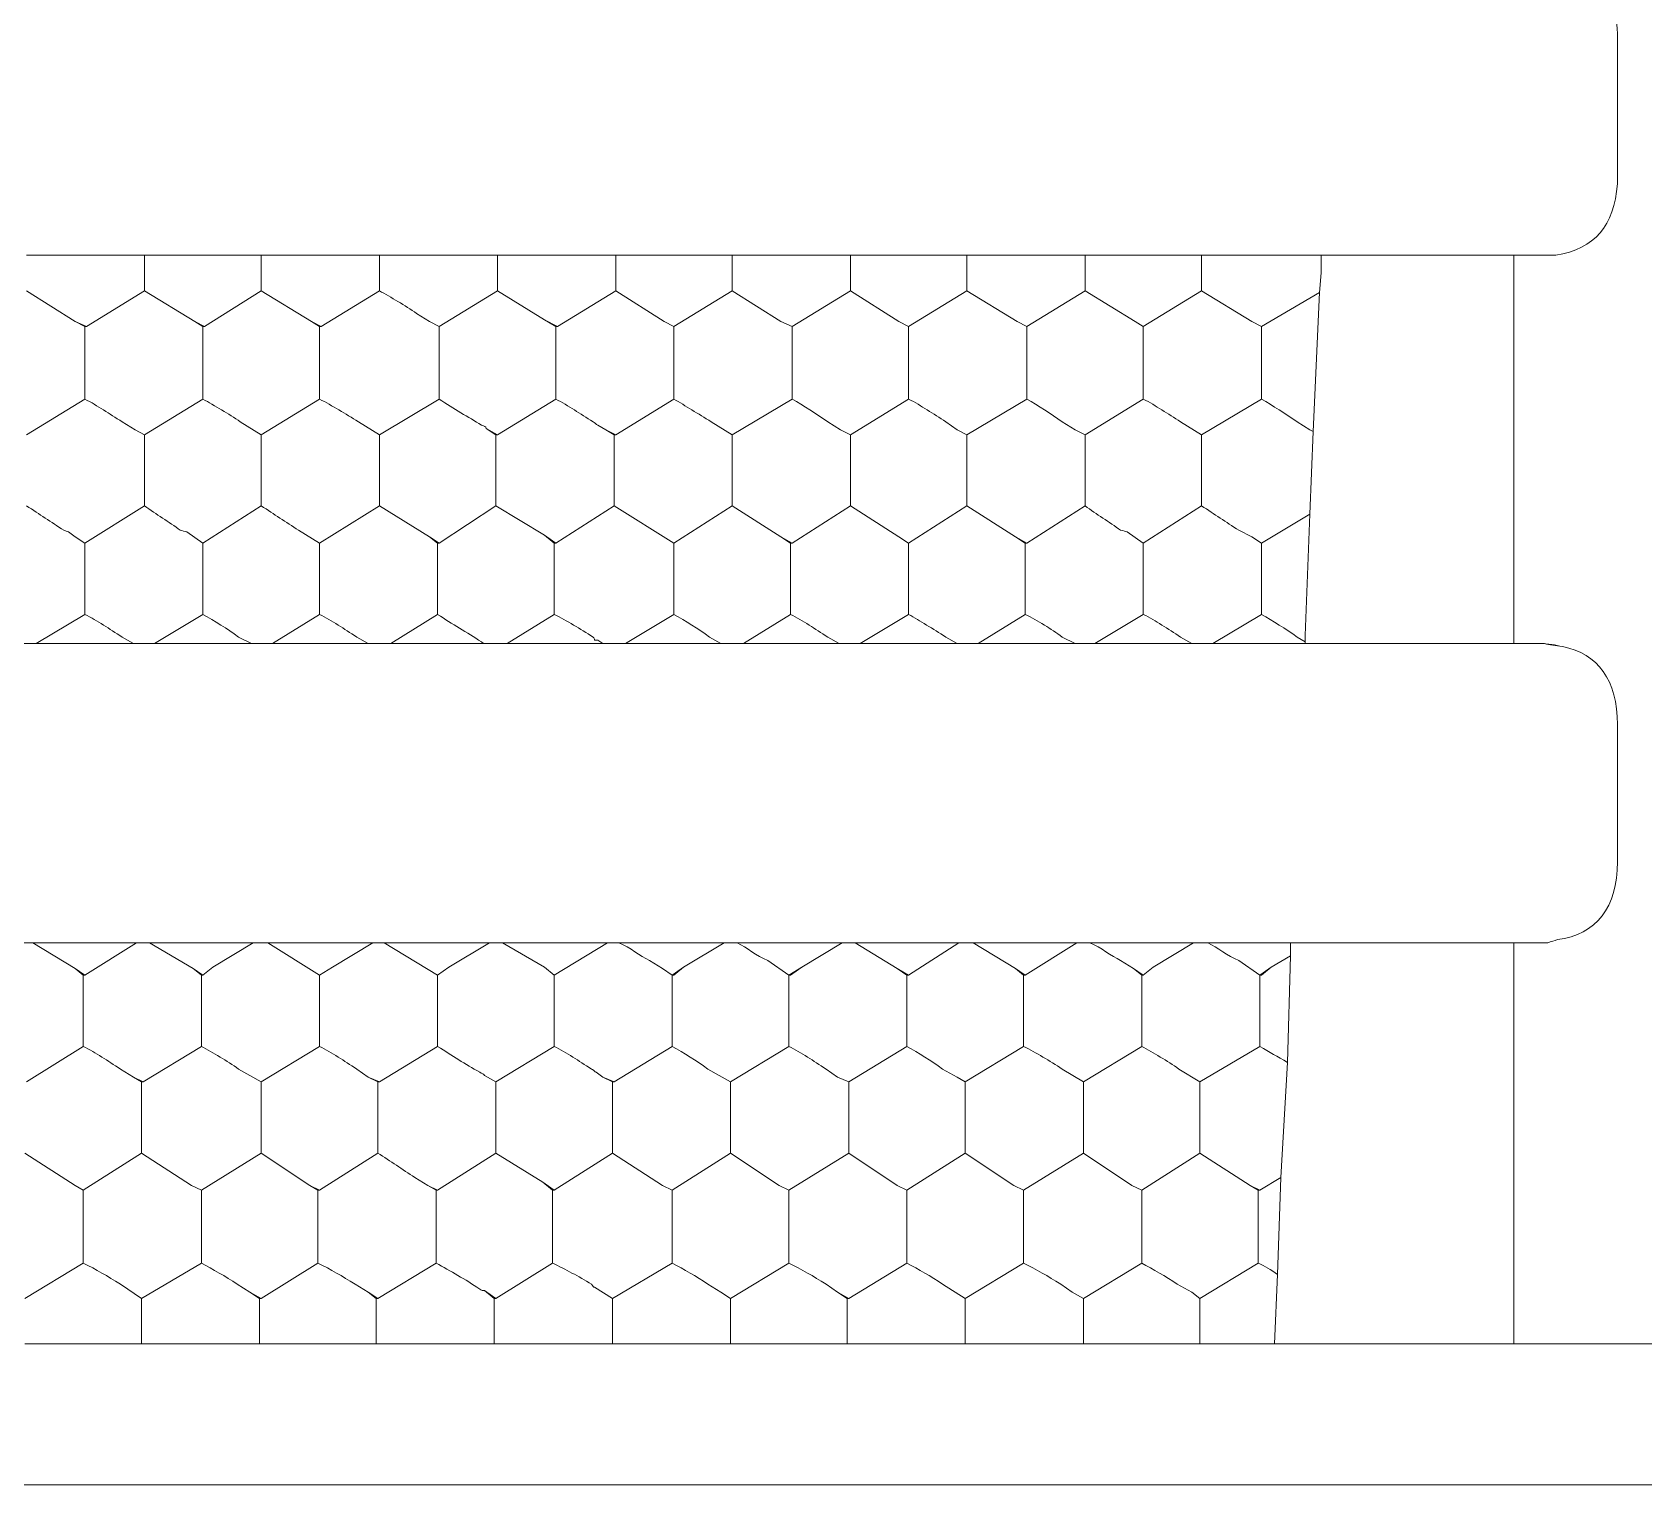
# Model space of a CAD drawing. Header units: metres. Extents: x -47.8 to 47.8, y 0 to 75.9.
# Drawn here: x 9.96 to 19.38, y 28.91 to 37.41 of the extents above; entities that cross this region are included whole.
import ezdxf

# ---------------------------------------------------------------- set-up
doc = ezdxf.new("R2010")
doc.units = ezdxf.units.M
doc.layers.add('ceco.net 240', color=7, linetype='Continuous')

msp = doc.modelspace()

# ---------------------------------------------------------------- linework, layer by layer
at = {"layer": 'ceco.net 240', "lineweight": 18}
for points in [[(17.4934, 36.1027), (17.4934, 36.1027), (16.7934, 36.1027), (16.1123, 36.1027), (15.4215, 36.1027), (14.7404, 36.1027), (14.0494, 36.1027), (13.3686, 36.1027), (12.6775, 36.1027), (11.9871, 36.1027), (11.2964, 36.1027), (10.6149, 36.1027), (9.9245, 36.1027)], [(10.6149, 36.1027), (10.6149, 35.8948)], [(11.2964, 36.1027), (11.2964, 35.8948)], [(11.9871, 35.8948), (11.9871, 36.1027)], [(12.6775, 36.1027), (12.6775, 35.8948)], [(13.3686, 36.1027), (13.3686, 35.8948)], [(14.0494, 36.1027), (14.0494, 35.8948)], [(14.7404, 35.8948), (14.7404, 36.1027)], [(15.4215, 36.1027), (15.4215, 35.8948)], [(16.1123, 35.8948), (16.1123, 36.1027)], [(16.7934, 36.1027), (16.7934, 35.8948)], [(17.3987, 33.8792), (17.4269, 34.5893), (17.4462, 35.0721), (17.4838, 35.8857), (17.4934, 35.9992), (17.4934, 36.1027)], [(17.4934, 35.9992), (17.4934, 36.1027)], [(18.6189, 36.1027), (17.4934, 36.1027)], [(18.6189, 36.1027), (18.6189, 33.832)], [(9.9245, 35.8948), (10.2081, 35.715)], [(10.6149, 35.8948), (10.2746, 35.6867)], [(10.9088, 35.715), (10.6149, 35.8948)], [(11.2964, 35.8948), (10.9653, 35.6867)], [(11.2964, 35.8948), (11.5896, 35.715)], [(11.6464, 35.6867), (11.9871, 35.8948)], [(12.6775, 35.8948), (12.3371, 35.6867)], [(12.6775, 35.8948), (12.9524, 35.725)], [(13.3686, 35.8948), (13.0275, 35.6867)], [(13.6521, 35.715), (13.3686, 35.8948)], [(14.0494, 35.8948), (13.709, 35.6867)], [(14.0494, 35.8948), (14.3336, 35.715), (14.3997, 35.6867)], [(14.7404, 35.8948), (14.3997, 35.6867)], [(15.0808, 35.6867), (15.024, 35.715), (14.7404, 35.8948)], [(15.4215, 35.8948), (15.0808, 35.6867)], [(15.4215, 35.8948), (15.7147, 35.715)], [(15.7716, 35.6867), (16.1123, 35.8948)], [(16.4051, 35.715), (16.1123, 35.8948)], [(16.7934, 35.8948), (16.4527, 35.6867)], [(16.7934, 35.8948), (17.0866, 35.715), (17.1434, 35.6867)], [(17.1434, 35.6867), (17.4838, 35.8857)], [(10.2081, 35.715), (10.2653, 35.6867)], [(10.2746, 35.6867), (10.2081, 35.715)], [(10.9088, 35.715), (10.9557, 35.6867)], [(10.9653, 35.6867), (10.9088, 35.715)], [(11.5896, 35.715), (11.6464, 35.6867)], [(11.5896, 35.715), (11.6371, 35.6867)], [(12.9524, 35.725), (13.0186, 35.6867)], [(13.0275, 35.6867), (12.9524, 35.725)], [(13.6521, 35.715), (13.709, 35.6867)], [(13.709, 35.6867), (13.6521, 35.715)], [(15.7716, 35.6867), (15.7147, 35.715)], [(15.7147, 35.715), (15.7716, 35.6867)], [(16.4527, 35.6867), (16.4051, 35.715)], [(16.4051, 35.715), (16.4527, 35.6867)], [(10.2653, 35.6867), (10.2653, 35.2611)], [(10.2746, 35.6867), (10.2653, 35.6867)], [(10.9557, 35.6867), (10.9653, 35.6867)], [(10.9557, 35.2611), (10.9557, 35.6867)], [(11.6464, 35.6867), (11.6371, 35.6867)], [(11.6371, 35.6867), (11.6371, 35.2611)], [(12.3371, 35.2611), (12.3371, 35.6867)], [(13.0186, 35.6867), (13.0186, 35.2611)], [(13.0275, 35.6867), (13.0186, 35.6867)], [(13.709, 35.6867), (13.709, 35.6867)], [(13.709, 35.6867), (13.709, 35.2611)], [(14.3997, 35.6867), (14.3997, 35.2611)], [(15.0808, 35.2611), (15.0808, 35.6867)], [(15.7716, 35.6867), (15.7716, 35.6867)], [(15.7716, 35.2611), (15.7716, 35.6867)], [(16.4527, 35.6867), (16.4527, 35.6867)], [(16.4527, 35.6867), (16.4527, 35.2611)], [(17.1434, 35.6867), (17.1434, 35.2611)], [(10.2653, 35.2611), (9.9245, 35.0532)], [(10.9557, 35.2611), (10.6149, 35.0532)], [(11.6371, 35.2611), (11.2964, 35.0532)], [(12.3371, 35.2611), (11.9871, 35.0532)], [(13.0186, 35.2611), (12.6775, 35.0532)], [(13.709, 35.2611), (13.3686, 35.0532)], [(14.0494, 35.0532), (14.3997, 35.2611)], [(14.7404, 35.0532), (15.0808, 35.2611)], [(15.7716, 35.2611), (15.4215, 35.0532)], [(16.4527, 35.2611), (16.1123, 35.0532)], [(17.1434, 35.2611), (16.7934, 35.0532)], [(10.5588, 35.0812), (10.6149, 35.0532)], [(10.5588, 35.0812), (10.6149, 35.0532)], [(10.6149, 35.0532), (10.6149, 34.6365)], [(10.6149, 35.0532), (10.6149, 35.0532)], [(11.2964, 34.6365), (11.2964, 35.0532)], [(11.9871, 35.0532), (11.9871, 34.6365)], [(12.6679, 35.0532), (12.6114, 35.0904)], [(12.6775, 35.0532), (12.6114, 35.0904)], [(12.6679, 34.6365), (12.6679, 35.0532)], [(12.6679, 35.0532), (12.6775, 35.0532)], [(13.3118, 35.0812), (13.359, 35.0532)], [(13.3686, 35.0532), (13.3118, 35.0812)], [(13.359, 35.0532), (13.3686, 35.0532)], [(13.359, 35.0532), (13.359, 34.6365)], [(14.0494, 34.6365), (14.0494, 35.0532)], [(14.6836, 35.0812), (14.7404, 35.0532)], [(14.7404, 35.0532), (14.6836, 35.0812)], [(14.7404, 35.0532), (14.7404, 35.0532)], [(14.7404, 35.0532), (14.7404, 34.6365)], [(15.4215, 35.0532), (15.3647, 35.0812)], [(15.4215, 35.0532), (15.3647, 35.0812)], [(15.4215, 34.6365), (15.4215, 35.0532)], [(15.4215, 35.0532), (15.4215, 35.0532)], [(16.1123, 35.0532), (16.0551, 35.0812)], [(16.0551, 35.0812), (16.1123, 35.0532)], [(16.1123, 35.0532), (16.1123, 35.0532)], [(16.1123, 34.6365), (16.1123, 35.0532)], [(16.7934, 35.0532), (16.7934, 34.6365)], [(10.6149, 34.6365), (10.2653, 34.4186)], [(11.2964, 34.6365), (10.9557, 34.4186)], [(11.9871, 34.6365), (11.6371, 34.4186)], [(11.9871, 34.6365), (12.2806, 34.4566)], [(12.3371, 34.4186), (12.6679, 34.6365)], [(12.9524, 34.4666), (12.6679, 34.6365)], [(13.359, 34.6365), (13.0186, 34.4186)], [(13.709, 34.4186), (13.359, 34.6365)], [(13.709, 34.4186), (14.0494, 34.6365)], [(14.3336, 34.4566), (14.0494, 34.6365)], [(14.7404, 34.6365), (14.3997, 34.4186)], [(14.7404, 34.6365), (15.024, 34.4566)], [(15.4215, 34.6365), (15.0808, 34.4186)], [(15.7051, 34.4566), (15.4215, 34.6365)], [(15.7716, 34.4186), (16.1123, 34.6365)], [(16.7934, 34.6365), (16.4527, 34.4186)], [(17.1434, 34.4186), (17.4269, 34.5893)], [(10.2653, 34.4186), (10.2081, 34.4566)], [(10.2653, 34.4186), (10.2081, 34.4566)], [(10.2653, 34.0027), (10.2653, 34.4186)], [(10.2653, 34.4186), (10.2653, 34.4186)], [(10.9557, 34.4186), (10.9557, 34.0027)], [(11.6371, 34.0027), (11.6371, 34.4186)], [(12.3275, 34.4186), (12.2806, 34.4566)], [(12.2806, 34.4566), (12.3371, 34.4186)], [(12.3371, 34.4186), (12.3275, 34.4186)], [(12.3275, 34.0027), (12.3275, 34.4186)], [(13.0186, 34.4186), (12.9524, 34.4666)], [(13.0089, 34.4186), (12.9524, 34.4666)], [(13.0089, 34.4186), (13.0186, 34.4186)], [(13.0089, 34.0027), (13.0089, 34.4186)], [(13.709, 34.0027), (13.709, 34.4186)], [(14.3997, 34.4186), (14.3336, 34.4566)], [(14.3336, 34.4566), (14.3904, 34.4186)], [(14.3904, 34.4186), (14.3904, 34.0027)], [(14.3904, 34.4186), (14.3997, 34.4186)], [(15.0808, 34.4186), (15.024, 34.4566)], [(15.024, 34.4566), (15.0808, 34.4186)], [(15.0808, 34.4186), (15.0808, 34.4186)], [(15.0808, 34.4186), (15.0808, 34.0027)], [(15.7623, 34.4186), (15.7051, 34.4566)], [(15.7051, 34.4566), (15.7716, 34.4186)], [(15.7623, 34.0027), (15.7623, 34.4186)], [(15.7716, 34.4186), (15.7623, 34.4186)], [(16.4527, 34.0027), (16.4527, 34.4186)], [(17.1434, 34.4186), (17.0866, 34.4566)], [(17.0866, 34.4566), (17.1434, 34.4186)], [(17.1434, 34.4186), (17.1434, 34.0027)], [(17.1434, 34.4186), (17.1434, 34.4186)], [(9.9814, 33.832), (10.2653, 34.0027)], [(10.9557, 34.0027), (10.6721, 33.832)], [(11.6371, 34.0027), (11.3625, 33.832)], [(12.0533, 33.832), (12.3275, 34.0027)], [(12.7344, 33.832), (13.0089, 34.0027)], [(13.709, 34.0027), (13.4251, 33.832)], [(14.3904, 34.0027), (14.1155, 33.832)], [(15.0808, 34.0027), (14.7969, 33.832)], [(15.4873, 33.832), (15.7623, 34.0027)], [(16.4527, 34.0027), (16.1688, 33.832)], [(17.1434, 34.0027), (16.8599, 33.832)], [(9.8677, 33.832), (9.9814, 33.832), (10.5491, 33.832), (10.6721, 33.832), (11.2395, 33.832), (11.3625, 33.832), (11.921, 33.832), (12.0533, 33.832), (12.621, 33.832), (12.7344, 33.832), (13.2928, 33.832), (13.4251, 33.832), (13.9832, 33.832), (14.1155, 33.832), (14.674, 33.832), (14.7969, 33.832), (15.3647, 33.832), (15.4873, 33.832), (16.0551, 33.832), (16.1688, 33.832), (16.7365, 33.832), (16.8599, 33.832), (17.3987, 33.832)], [(17.3987, 33.832), (17.3987, 33.842), (17.3987, 33.8792)], [(17.3987, 33.832), (17.3987, 33.8792)], [(17.3987, 33.832), (18.6189, 33.832)], [(18.6189, 33.832), (18.7705, 33.832)], [(17.3136, 32.0818), (16.8309, 32.0818), (16.7462, 32.0818), (16.1405, 32.0818), (16.0647, 32.0818), (15.4591, 32.0818), (15.3929, 32.0818), (14.7683, 32.0818), (14.6929, 32.0818), (14.078, 32.0818), (14.0022, 32.0818), (13.3876, 32.0818), (13.3211, 32.0818), (12.7065, 32.0818), (12.6303, 32.0818), (12.0154, 32.0818), (11.9492, 32.0818), (11.3346, 32.0818), (11.2492, 32.0818), (10.6435, 32.0818), (10.5677, 32.0818), (9.9621, 32.0818), (9.8773, 32.0818)], [(9.9621, 32.0818), (10.2081, 31.931)], [(10.2653, 31.893), (10.5677, 32.0818)], [(10.8992, 31.931), (10.6435, 32.0818)], [(11.2492, 32.0818), (11.0129, 31.9402)], [(11.3346, 32.0818), (11.6371, 31.893)], [(11.7125, 31.9402), (11.9492, 32.0818)], [(12.0154, 32.0818), (12.3275, 31.893)], [(12.394, 31.9402), (12.6303, 32.0818)], [(12.9524, 31.9402), (12.7065, 32.0818)], [(13.3211, 32.0818), (13.0089, 31.893)], [(13.7655, 31.9402), (14.0022, 32.0818)], [(14.4566, 31.9402), (14.6929, 32.0818)], [(14.7683, 32.0818), (15.0147, 31.931)], [(15.0808, 31.893), (15.374, 32.0818), (15.3929, 32.0818)], [(15.7051, 31.931), (15.4591, 32.0818)], [(15.7623, 31.893), (16.0647, 32.0818)], [(16.5098, 31.9402), (16.7462, 32.0818)], [(17.3136, 32.0818), (17.3136, 32.0063), (17.295, 31.3817), (17.2567, 30.7099), (17.2378, 30.1425), (17.2192, 29.7358)], [(18.6189, 32.0818), (17.3136, 32.0818)], [(18.6189, 32.0818), (18.6189, 29.7358)], [(10.9557, 31.893), (10.9557, 31.893), (11.0129, 31.9402)], [(11.0129, 31.9402), (10.9557, 31.893)], [(11.6371, 31.893), (11.6371, 31.893), (11.7125, 31.9402)], [(11.7125, 31.9402), (11.6371, 31.893)], [(12.3275, 31.893), (12.3275, 31.893), (12.394, 31.9402)], [(12.394, 31.9402), (12.3275, 31.893)], [(13.0089, 31.893), (12.9524, 31.9402)], [(12.9524, 31.9402), (13.0089, 31.893)], [(13.7655, 31.9402), (13.6993, 31.893)], [(13.6993, 31.893), (13.709, 31.893), (13.7655, 31.9402)], [(14.3808, 31.893), (14.3904, 31.893), (14.4566, 31.9402)], [(14.4566, 31.9402), (14.3808, 31.893)], [(16.5098, 31.9402), (16.4527, 31.893)], [(16.4527, 31.893), (16.4527, 31.893), (16.5098, 31.9402)], [(17.2002, 31.9402), (17.1338, 31.893)], [(17.1338, 31.893), (17.1434, 31.893), (17.2002, 31.9402)], [(17.3136, 32.0063), (17.2002, 31.9402)], [(10.2081, 31.931), (10.2556, 31.893)], [(10.2081, 31.931), (10.2653, 31.893)], [(10.2556, 31.893), (10.2556, 31.4763)], [(10.2556, 31.893), (10.2653, 31.893)], [(10.9557, 31.893), (10.8992, 31.931)], [(10.8992, 31.931), (10.9464, 31.893)], [(10.9464, 31.4763), (10.9464, 31.893)], [(10.9464, 31.893), (10.9557, 31.893)], [(11.6371, 31.893), (11.6371, 31.4763)], [(12.3275, 31.893), (12.3275, 31.4763)], [(13.0089, 31.4763), (13.0089, 31.893)], [(13.0089, 31.893), (13.0089, 31.893)], [(13.6993, 31.893), (13.6428, 31.931)], [(13.6428, 31.931), (13.6993, 31.893)], [(13.6993, 31.893), (13.6993, 31.4763)], [(13.6993, 31.893), (13.6993, 31.893)], [(14.3808, 31.4763), (14.3808, 31.893)], [(15.0147, 31.931), (15.0712, 31.893)], [(15.0808, 31.893), (15.0147, 31.931)], [(15.0712, 31.893), (15.0712, 31.4763)], [(15.0712, 31.893), (15.0808, 31.893)], [(15.7623, 31.893), (15.7051, 31.931)], [(15.7051, 31.931), (15.7526, 31.893)], [(15.7526, 31.893), (15.7623, 31.893)], [(15.7526, 31.4763), (15.7526, 31.893)], [(16.4527, 31.893), (16.3958, 31.931)], [(16.3958, 31.931), (16.4434, 31.893)], [(16.4434, 31.893), (16.4527, 31.893)], [(16.4434, 31.4763), (16.4434, 31.893)], [(17.1338, 31.893), (17.1338, 31.4763)], [(10.2556, 31.4763), (9.9245, 31.2684)], [(10.606, 31.2684), (10.9464, 31.4763)], [(11.6371, 31.4763), (11.2964, 31.2684)], [(12.3275, 31.4763), (11.9871, 31.2684)], [(13.0089, 31.4763), (12.6679, 31.2684)], [(13.6993, 31.4763), (13.359, 31.2684)], [(14.3808, 31.4763), (14.0404, 31.2684)], [(15.0712, 31.4763), (14.7308, 31.2684)], [(15.4122, 31.2684), (15.7526, 31.4763)], [(16.4434, 31.4763), (16.1026, 31.2684)], [(17.1338, 31.4763), (16.7841, 31.2684)], [(10.606, 31.2684), (10.5491, 31.2965)], [(10.5491, 31.2965), (10.5963, 31.2684)], [(11.9775, 31.2684), (11.921, 31.2965)], [(11.9871, 31.2684), (11.921, 31.2965)], [(12.6017, 31.3064), (12.6679, 31.2684)], [(12.6679, 31.2684), (12.6017, 31.3064)], [(13.3493, 31.2684), (13.2928, 31.2965)], [(13.359, 31.2684), (13.2928, 31.2965)], [(14.7308, 31.2684), (14.6647, 31.2965)], [(14.6647, 31.2965), (14.7308, 31.2684)], [(15.3647, 31.2965), (15.4122, 31.2684)], [(15.4122, 31.2684), (15.3647, 31.2965)], [(10.5963, 31.2684), (10.5963, 30.8526)], [(10.5963, 31.2684), (10.606, 31.2684)], [(11.2964, 31.2684), (11.2964, 30.8526)], [(11.9775, 30.8526), (11.9775, 31.2684)], [(11.9871, 31.2684), (11.9775, 31.2684)], [(12.6679, 31.2684), (12.6679, 30.8526)], [(12.6679, 31.2684), (12.6679, 31.2684)], [(13.3493, 30.8526), (13.3493, 31.2684)], [(13.359, 31.2684), (13.3493, 31.2684)], [(14.0404, 31.2684), (14.0404, 30.8526)], [(14.7308, 31.2684), (14.7308, 31.2684)], [(14.7308, 31.2684), (14.7308, 30.8526)], [(15.4122, 30.8526), (15.4122, 31.2684)], [(15.4122, 31.2684), (15.4122, 31.2684)], [(16.1026, 31.2684), (16.1026, 30.8526)], [(16.7841, 31.2684), (16.7841, 30.8526)], [(10.2081, 30.6627), (9.9152, 30.8526)], [(10.5963, 30.8526), (10.2556, 30.6347)], [(10.9464, 30.6347), (10.8895, 30.6627), (10.5963, 30.8526)], [(11.2964, 30.8526), (10.9464, 30.6347)], [(11.2964, 30.8526), (11.5799, 30.6627)], [(11.6371, 30.6347), (11.9775, 30.8526)], [(12.6679, 30.8526), (12.3275, 30.6347)], [(12.6679, 30.8526), (12.9428, 30.6818)], [(13.0089, 30.6347), (13.3493, 30.8526)], [(13.6993, 30.6347), (13.6428, 30.6627), (13.3493, 30.8526)], [(14.0404, 30.8526), (13.6993, 30.6347)], [(14.3239, 30.6627), (14.0404, 30.8526)], [(14.7308, 30.8526), (14.3808, 30.6347)], [(15.0147, 30.6627), (14.7308, 30.8526)], [(15.0712, 30.6347), (15.4122, 30.8526)], [(15.7526, 30.6347), (15.6958, 30.6627), (15.4122, 30.8526)], [(16.1026, 30.8526), (15.7526, 30.6347)], [(16.4434, 30.6347), (16.3865, 30.6627), (16.1026, 30.8526)], [(16.7841, 30.8526), (16.4434, 30.6347)], [(17.0769, 30.6627), (16.7841, 30.8526)], [(10.2081, 30.6627), (10.2556, 30.6347)], [(10.2556, 30.6347), (10.2081, 30.6627)], [(10.2556, 30.6347), (10.2556, 30.2088)], [(10.2556, 30.6347), (10.2556, 30.6347)], [(10.9464, 30.2088), (10.9464, 30.6347)], [(11.5799, 30.6627), (11.6371, 30.6347)], [(11.6275, 30.6347), (11.5799, 30.6627)], [(11.6275, 30.2088), (11.6275, 30.6347)], [(11.6371, 30.6347), (11.6275, 30.6347)], [(12.3275, 30.6347), (12.271, 30.6627)], [(12.271, 30.6627), (12.3182, 30.6347)], [(12.3182, 30.2088), (12.3182, 30.6347)], [(12.3182, 30.6347), (12.3275, 30.6347)], [(12.9428, 30.6818), (12.9993, 30.6347)], [(12.9428, 30.6818), (13.0089, 30.6347)], [(12.9993, 30.6347), (12.9993, 30.2088)], [(13.0089, 30.6347), (12.9993, 30.6347)], [(13.6993, 30.2088), (13.6993, 30.6347)], [(14.3808, 30.6347), (14.3239, 30.6627)], [(14.3808, 30.6347), (14.3239, 30.6627)], [(14.3808, 30.2088), (14.3808, 30.6347)], [(14.3808, 30.6347), (14.3808, 30.6347)], [(15.0147, 30.6627), (15.0712, 30.6347)], [(15.0712, 30.6347), (15.0147, 30.6627)], [(15.0712, 30.2088), (15.0712, 30.6347)], [(15.0712, 30.6347), (15.0712, 30.6347)], [(15.7526, 30.6347), (15.7526, 30.2088)], [(16.4434, 30.6347), (16.4434, 30.2088)], [(17.0769, 30.6627), (17.1245, 30.6347)], [(17.1338, 30.6347), (17.0769, 30.6627)], [(17.1245, 30.2088), (17.1245, 30.6347)], [(17.1245, 30.6347), (17.1338, 30.6347)], [(17.2567, 30.7099), (17.1338, 30.6347)], [(10.2556, 30.2088), (9.9152, 30.0009)], [(10.9464, 30.2088), (10.5963, 30.0009)], [(11.6275, 30.2088), (11.2964, 30.0009)], [(12.3182, 30.2088), (11.9775, 30.0009)], [(12.9993, 30.2088), (12.6679, 30.0009)], [(13.6993, 30.2088), (13.3493, 30.0009)], [(14.3808, 30.2088), (14.0404, 30.0009)], [(15.0712, 30.2088), (14.7308, 30.0009)], [(15.4122, 30.0009), (15.7526, 30.2088)], [(16.1026, 30.0009), (16.4434, 30.2088)], [(17.1245, 30.2088), (16.7841, 30.0009)], [(10.5963, 29.7358), (10.5963, 30.0009)], [(11.2867, 30.0009), (11.2299, 30.0381)], [(11.2299, 30.0381), (11.2964, 30.0009)], [(11.2867, 29.7358), (11.2867, 30.0009)], [(11.2964, 30.0009), (11.2867, 30.0009)], [(11.9682, 30.0009), (11.921, 30.0381)], [(11.921, 30.0381), (11.9775, 30.0009)], [(11.9682, 29.7358), (11.9682, 30.0009)], [(11.9775, 30.0009), (11.9682, 30.0009)], [(12.6589, 30.0009), (12.6017, 30.0481)], [(12.6679, 30.0009), (12.6017, 30.0481)], [(12.6589, 29.7358), (12.6589, 30.0009)], [(12.6679, 30.0009), (12.6589, 30.0009)], [(13.3493, 29.7358), (13.3493, 30.0009)], [(14.0404, 30.0009), (13.9832, 30.0381)], [(13.9832, 30.0381), (14.0404, 30.0009)], [(14.0404, 29.7358), (14.0404, 30.0009)], [(14.0404, 30.0009), (14.0404, 30.0009)], [(14.7212, 30.0009), (14.6647, 30.0381)], [(14.7308, 30.0009), (14.6647, 30.0381)], [(14.7212, 29.7358), (14.7212, 30.0009)], [(14.7308, 30.0009), (14.7212, 30.0009)], [(15.4122, 29.7358), (15.4122, 30.0009)], [(16.0361, 30.0381), (16.1026, 30.0009)], [(16.1026, 30.0009), (16.0361, 30.0381)], [(16.1026, 30.0009), (16.1026, 29.7358)], [(16.1026, 30.0009), (16.1026, 30.0009)], [(16.7365, 30.0381), (16.7841, 30.0009)], [(16.7365, 30.0381), (16.7841, 30.0009)], [(16.7841, 30.0009), (16.7841, 29.7358)], [(16.7841, 30.0009), (16.7841, 30.0009)], [(9.9152, 29.7358), (10.5963, 29.7358), (11.2867, 29.7358), (11.9682, 29.7358), (12.6589, 29.7358), (13.3493, 29.7358), (14.0404, 29.7358), (14.7212, 29.7358), (15.4122, 29.7358), (16.1026, 29.7358), (16.7841, 29.7358), (17.2192, 29.7358)], [(17.2192, 29.7358), (18.6189, 29.7358)]]:
    msp.add_lwpolyline(points, dxfattribs=at)
for points, knots in [([(18.6189, 29.7358), (18.6189, 29.7358), (22.8009, 29.7358), (22.8009, 29.7358), (22.8674, 29.7358), (22.9243, 29.7358), (22.9715, 29.745), (23.246, 29.7639), (23.4727, 29.8302), (23.6526, 29.9346), (23.7191, 29.972), (23.7756, 30.0101), (23.8227, 30.0481), (23.8699, 30.0953), (23.9078, 30.1334), (23.9364, 30.1806), (23.965, 30.2088), (23.974, 30.2369), (24.0026, 30.2652), (24.0122, 30.2752), (24.0215, 30.2841), (24.0215, 30.2941), (24.0215, 30.2941), (24.1921, 30.7482), (24.1921, 30.7482), (24.211, 30.8706), (24.22, 31.0131), (24.22, 31.1549), (24.22, 31.1549), (24.22, 43.3119), (24.22, 43.3119), (24.22, 43.331), (24.22, 43.3409), (24.22, 43.36), (24.22, 43.36), (24.1921, 43.6814), (24.1921, 43.6814), (24.1921, 43.6905), (24.1921, 43.6905), (24.1921, 43.6905), (24.1921, 43.7003), (24.1921, 43.7095), (24.1921, 43.7095), (24.1921, 43.7195), (24.1921, 43.7195), (24.1921, 43.7195), (24.1824, 43.7286), (24.1824, 43.7377), (24.1824, 43.7377), (24.1728, 43.7758), (24.1635, 43.8139), (24.1635, 43.8519), (24.1538, 43.8519), (24.1538, 43.8611), (24.1538, 43.8611), (24.1538, 43.8702), (24.1538, 43.8802), (24.1538, 43.8802), (24.1445, 43.8893), (24.1445, 43.8991), (24.1445, 43.8991), (24.1445, 43.9083), (24.1445, 43.9083), (24.1445, 43.9083), (24.1352, 43.9274), (24.1256, 43.9274), (24.1256, 43.9463), (24.1163, 43.9937), (24.097, 44.0318), (24.0687, 44.069), (24.0594, 44.0972), (24.0498, 44.1162), (24.0312, 44.1453), (23.9171, 44.3532), (23.7377, 44.5139), (23.501, 44.6083), (23.3594, 44.6655), (23.2078, 44.7027), (23.028, 44.7218), (23.0187, 44.7218), (23.009, 44.7218), (22.9904, 44.7218), (22.9336, 44.7218), (22.8674, 44.7218), (22.8009, 44.7218), (22.8009, 44.7218), (18.6189, 44.7218), (18.6189, 44.7218)], [0, 0, 0, 0, 1, 1, 1, 2, 2, 2, 3, 3, 3, 4, 4, 4, 5, 5, 5, 6, 6, 6, 7, 7, 7, 8, 8, 8, 9, 9, 9, 10, 10, 10, 11, 11, 11, 12, 12, 12, 13, 13, 13, 14, 14, 14, 15, 15, 15, 16, 16, 16, 17, 17, 17, 18, 18, 18, 19, 19, 19, 20, 20, 20, 21, 21, 21, 22, 22, 22, 23, 23, 23, 24, 24, 24, 25, 25, 25, 26, 26, 26, 27, 27, 27, 28, 28, 28, 29, 29, 29, 29]), ([(18.6189, 37.8439), (18.6189, 37.8439), (18.7516, 37.8439), (18.7516, 37.8439), (18.9128, 37.8439), (19.0261, 37.8058), (19.1016, 37.7204), (19.1867, 37.6359), (19.2246, 37.5224), (19.2246, 37.3708), (19.2246, 37.3708), (19.2246, 36.5755), (19.2246, 36.5755), (19.2246, 36.5475), (19.2246, 36.5283), (19.2246, 36.5194), (19.206, 36.2732), (19.0923, 36.1408), (18.8649, 36.1027), (18.8274, 36.1027), (18.7898, 36.1027), (18.7516, 36.1027), (18.7516, 36.1027), (18.6189, 36.1027), (18.6189, 36.1027)], [0, 0, 0, 0, 1, 1, 1, 2, 2, 2, 3, 3, 3, 4, 4, 4, 5, 5, 5, 6, 6, 6, 7, 7, 7, 8, 8, 8, 8]), ([(12.3371, 35.6867), (12.3371, 35.6867), (12.2806, 35.715), (12.2806, 35.715), (12.2806, 35.715), (12.2049, 35.7622), (12.2049, 35.7622), (12.1384, 35.8094), (12.0533, 35.8566), (11.9871, 35.8948)], [0, 0, 0, 0, 1, 1, 1, 2, 2, 2, 3, 3, 3, 3]), ([(10.2653, 35.2611), (10.3411, 35.223), (10.4072, 35.1756), (10.483, 35.1284), (10.483, 35.1284), (10.5588, 35.0812), (10.5588, 35.0812)], [0, 0, 0, 0, 1, 1, 1, 2, 2, 2, 2]), ([(11.2964, 35.0532), (11.2964, 35.0532), (11.1734, 35.1284), (11.1734, 35.1284), (11.1072, 35.1756), (11.0222, 35.223), (10.9557, 35.2611)], [0, 0, 0, 0, 1, 1, 1, 2, 2, 2, 2]), ([(11.6371, 35.2611), (11.7125, 35.223), (11.7883, 35.1756), (11.8641, 35.1284), (11.8641, 35.1284), (11.9871, 35.0532), (11.9871, 35.0532)], [0, 0, 0, 0, 1, 1, 1, 2, 2, 2, 2]), ([(12.6114, 35.0904), (12.6114, 35.1004), (12.6017, 35.1004), (12.5831, 35.1095), (12.5073, 35.1567), (12.4219, 35.2039), (12.3371, 35.2611)], [0, 0, 0, 0, 1, 1, 1, 2, 2, 2, 2]), ([(13.3118, 35.0812), (13.3118, 35.0812), (13.2639, 35.1095), (13.2639, 35.1095), (13.2549, 35.1095), (13.2453, 35.1284), (13.236, 35.1284), (13.1602, 35.1756), (13.0937, 35.223), (13.0186, 35.2611)], [0, 0, 0, 0, 1, 1, 1, 2, 2, 2, 3, 3, 3, 3]), ([(14.0494, 35.0532), (14.0494, 35.0532), (13.9264, 35.1284), (13.9264, 35.1284), (13.8509, 35.1756), (13.7751, 35.223), (13.709, 35.2611)], [0, 0, 0, 0, 1, 1, 1, 2, 2, 2, 2]), ([(14.3997, 35.2611), (14.4662, 35.223), (14.5413, 35.1756), (14.6078, 35.1284), (14.6078, 35.1284), (14.6836, 35.0812), (14.6836, 35.0812)], [0, 0, 0, 0, 1, 1, 1, 2, 2, 2, 2]), ([(15.3647, 35.0812), (15.3647, 35.0812), (15.2985, 35.1284), (15.2985, 35.1284), (15.2228, 35.1756), (15.1566, 35.223), (15.0808, 35.2611)], [0, 0, 0, 0, 1, 1, 1, 2, 2, 2, 2]), ([(16.0551, 35.0812), (16.0551, 35.0812), (15.9793, 35.1284), (15.9793, 35.1284), (15.9132, 35.1756), (15.8381, 35.223), (15.7716, 35.2611)], [0, 0, 0, 0, 1, 1, 1, 2, 2, 2, 2]), ([(16.7934, 35.0532), (16.7934, 35.0532), (16.6704, 35.1284), (16.6704, 35.1284), (16.5946, 35.1756), (16.5284, 35.223), (16.4527, 35.2611)], [0, 0, 0, 0, 1, 1, 1, 2, 2, 2, 2]), ([(17.4462, 35.0721), (17.4462, 35.0721), (17.4269, 35.0812), (17.4269, 35.0812), (17.4269, 35.0812), (17.3518, 35.1284), (17.3518, 35.1284), (17.2853, 35.1756), (17.2095, 35.223), (17.1434, 35.2611)], [0, 0, 0, 0, 1, 1, 1, 2, 2, 2, 3, 3, 3, 3]), ([(10.2081, 34.4566), (10.2081, 34.4566), (10.1705, 34.4849), (10.1705, 34.4849), (10.1612, 34.4849), (10.1516, 34.4947), (10.1419, 34.4947), (10.0668, 34.5419), (10.0003, 34.5893), (9.9245, 34.6365)], [0, 0, 0, 0, 1, 1, 1, 2, 2, 2, 3, 3, 3, 3]), ([(10.6149, 34.6365), (10.6814, 34.5893), (10.7572, 34.5419), (10.8234, 34.4947), (10.833, 34.4947), (10.852, 34.4849), (10.8613, 34.4849), (10.8613, 34.4849), (10.9557, 34.4186), (10.9557, 34.4186)], [0, 0, 0, 0, 1, 1, 1, 2, 2, 2, 3, 3, 3, 3]), ([(11.6371, 34.4186), (11.6371, 34.4186), (11.5141, 34.4947), (11.5141, 34.4947), (11.4383, 34.5419), (11.3722, 34.5893), (11.2964, 34.6365)], [0, 0, 0, 0, 1, 1, 1, 2, 2, 2, 2]), ([(16.4527, 34.4186), (16.4527, 34.4186), (16.3583, 34.4849), (16.3583, 34.4849), (16.3486, 34.4849), (16.339, 34.4947), (16.3204, 34.4947), (16.2542, 34.5419), (16.1784, 34.5893), (16.1123, 34.6365)], [0, 0, 0, 0, 1, 1, 1, 2, 2, 2, 3, 3, 3, 3]), ([(16.7934, 34.6365), (16.8692, 34.5893), (16.9357, 34.5419), (17.0108, 34.4947), (17.0108, 34.4947), (17.0866, 34.4566), (17.0866, 34.4566)], [0, 0, 0, 0, 1, 1, 1, 2, 2, 2, 2]), ([(10.5491, 33.832), (10.5491, 33.832), (10.483, 33.8701), (10.483, 33.8701), (10.4072, 33.9175), (10.3411, 33.9647), (10.2653, 34.0027)], [0, 0, 0, 0, 1, 1, 1, 2, 2, 2, 2]), ([(10.9557, 34.0027), (11.0222, 33.9647), (11.0979, 33.9175), (11.1637, 33.8701), (11.1637, 33.8701), (11.2395, 33.832), (11.2395, 33.832)], [0, 0, 0, 0, 1, 1, 1, 2, 2, 2, 2]), ([(11.921, 33.832), (11.921, 33.832), (11.8548, 33.8701), (11.8548, 33.8701), (11.779, 33.9175), (11.7125, 33.9647), (11.6371, 34.0027)], [0, 0, 0, 0, 1, 1, 1, 2, 2, 2, 2]), ([(12.621, 33.832), (12.621, 33.832), (12.6114, 33.832), (12.6114, 33.832), (12.6017, 33.832), (12.5928, 33.832), (12.5831, 33.842), (12.4977, 33.8984), (12.4129, 33.9456), (12.3275, 34.0027)], [0, 0, 0, 0, 1, 1, 1, 2, 2, 2, 3, 3, 3, 3]), ([(13.2928, 33.832), (13.2928, 33.832), (13.2639, 33.8512), (13.2639, 33.8512), (13.2549, 33.8512), (13.2549, 33.8512), (13.2453, 33.8512), (13.2453, 33.8612), (13.236, 33.8701), (13.236, 33.8701), (13.1602, 33.9175), (13.0844, 33.9647), (13.0089, 34.0027)], [0, 0, 0, 0, 1, 1, 1, 2, 2, 2, 3, 3, 3, 4, 4, 4, 4]), ([(13.9832, 33.832), (13.9832, 33.832), (13.9171, 33.8701), (13.9171, 33.8701), (13.8509, 33.9175), (13.7751, 33.9647), (13.709, 34.0027)], [0, 0, 0, 0, 1, 1, 1, 2, 2, 2, 2]), ([(14.674, 33.832), (14.674, 33.832), (14.6078, 33.8701), (14.6078, 33.8701), (14.532, 33.9175), (14.4662, 33.9647), (14.3904, 34.0027)], [0, 0, 0, 0, 1, 1, 1, 2, 2, 2, 2]), ([(15.3647, 33.832), (15.3647, 33.832), (15.2985, 33.8701), (15.2985, 33.8701), (15.2228, 33.9175), (15.147, 33.9647), (15.0808, 34.0027)], [0, 0, 0, 0, 1, 1, 1, 2, 2, 2, 2]), ([(16.0551, 33.832), (16.0551, 33.832), (15.9793, 33.8701), (15.9793, 33.8701), (15.9132, 33.9175), (15.8381, 33.9647), (15.7623, 34.0027)], [0, 0, 0, 0, 1, 1, 1, 2, 2, 2, 2]), ([(16.7365, 33.832), (16.7365, 33.832), (16.6704, 33.8701), (16.6704, 33.8701), (16.5946, 33.9175), (16.5284, 33.9647), (16.4527, 34.0027)], [0, 0, 0, 0, 1, 1, 1, 2, 2, 2, 2]), ([(17.3987, 33.842), (17.3987, 33.842), (17.3518, 33.8701), (17.3518, 33.8701), (17.2853, 33.9175), (17.2095, 33.9647), (17.1434, 34.0027)], [0, 0, 0, 0, 1, 1, 1, 2, 2, 2, 2]), ([(18.7705, 33.832), (18.7802, 33.832), (18.7898, 33.832), (18.7988, 33.832), (18.8274, 33.8229), (18.8649, 33.8229), (18.9032, 33.814)], [0, 0, 0, 0, 1, 1, 1, 2, 2, 2, 2]), ([(18.9032, 33.814), (19.1109, 33.7757), (19.2246, 33.615), (19.2246, 33.359), (19.2246, 33.359), (19.2246, 32.5548), (19.2246, 32.5548), (19.2246, 32.2905), (19.1016, 32.129), (18.8746, 32.1007), (18.8556, 32.0918), (18.837, 32.0918), (18.8181, 32.0818), (18.7988, 32.0818), (18.7705, 32.0818), (18.7516, 32.0818), (18.7516, 32.0818), (18.6189, 32.0818), (18.6189, 32.0818)], [0, 0, 0, 0, 1, 1, 1, 2, 2, 2, 3, 3, 3, 4, 4, 4, 5, 5, 5, 6, 6, 6, 6]), ([(13.3876, 32.0818), (13.4534, 32.0535), (13.5102, 32.0063), (13.567, 31.9782), (13.567, 31.9782), (13.6428, 31.931), (13.6428, 31.931)], [0, 0, 0, 0, 1, 1, 1, 2, 2, 2, 2]), ([(14.3808, 31.893), (14.3808, 31.893), (14.2578, 31.9782), (14.2578, 31.9782), (14.1913, 32.0063), (14.1348, 32.0535), (14.078, 32.0818)], [0, 0, 0, 0, 1, 1, 1, 2, 2, 2, 2]), ([(16.1405, 32.0818), (16.2067, 32.0535), (16.2639, 32.0063), (16.3204, 31.9782), (16.3204, 31.9782), (16.3958, 31.931), (16.3958, 31.931)], [0, 0, 0, 0, 1, 1, 1, 2, 2, 2, 2]), ([(16.8309, 32.0818), (16.8878, 32.0535), (16.9446, 32.0063), (17.0108, 31.9782), (17.0108, 31.9782), (17.1338, 31.893), (17.1338, 31.893)], [0, 0, 0, 0, 1, 1, 1, 2, 2, 2, 2]), ([(10.2556, 31.4763), (10.3314, 31.4389), (10.3976, 31.3917), (10.4733, 31.3437), (10.4733, 31.3437), (10.5491, 31.2965), (10.5491, 31.2965)], [0, 0, 0, 0, 1, 1, 1, 2, 2, 2, 2]), ([(11.2964, 31.2684), (11.2964, 31.2684), (11.1637, 31.3437), (11.1637, 31.3437), (11.0979, 31.3917), (11.0129, 31.4389), (10.9464, 31.4763)], [0, 0, 0, 0, 1, 1, 1, 2, 2, 2, 2]), ([(11.921, 31.2965), (11.921, 31.2965), (11.8548, 31.3437), (11.8548, 31.3437), (11.779, 31.3917), (11.7125, 31.4389), (11.6371, 31.4763)], [0, 0, 0, 0, 1, 1, 1, 2, 2, 2, 2]), ([(12.3275, 31.4763), (12.4129, 31.42), (12.4884, 31.3728), (12.5735, 31.3254), (12.5831, 31.3156), (12.6017, 31.3156), (12.6017, 31.3064)], [0, 0, 0, 0, 1, 1, 1, 2, 2, 2, 2]), ([(13.2928, 31.2965), (13.2928, 31.2965), (13.2549, 31.3254), (13.2549, 31.3254), (13.2453, 31.3254), (13.236, 31.3437), (13.2267, 31.3437), (13.1509, 31.3917), (13.0844, 31.4389), (13.0089, 31.4763)], [0, 0, 0, 0, 1, 1, 1, 2, 2, 2, 3, 3, 3, 3]), ([(13.6993, 31.4763), (13.7655, 31.4389), (13.8413, 31.3917), (13.9078, 31.3437), (13.9078, 31.3437), (14.0404, 31.2684), (14.0404, 31.2684)], [0, 0, 0, 0, 1, 1, 1, 2, 2, 2, 2]), ([(14.6647, 31.2965), (14.6647, 31.2965), (14.5982, 31.3437), (14.5982, 31.3437), (14.5227, 31.3917), (14.4566, 31.4389), (14.3808, 31.4763)], [0, 0, 0, 0, 1, 1, 1, 2, 2, 2, 2]), ([(15.3647, 31.2965), (15.3647, 31.2965), (15.2796, 31.3437), (15.2796, 31.3437), (15.2131, 31.3917), (15.1373, 31.4389), (15.0712, 31.4763)], [0, 0, 0, 0, 1, 1, 1, 2, 2, 2, 2]), ([(16.1026, 31.2684), (16.1026, 31.2684), (15.9793, 31.3437), (15.9793, 31.3437), (15.9042, 31.3917), (15.8284, 31.4389), (15.7526, 31.4763)], [0, 0, 0, 0, 1, 1, 1, 2, 2, 2, 2]), ([(16.7841, 31.2684), (16.7841, 31.2684), (16.6607, 31.3437), (16.6607, 31.3437), (16.5946, 31.3917), (16.5098, 31.4389), (16.4434, 31.4763)], [0, 0, 0, 0, 1, 1, 1, 2, 2, 2, 2]), ([(12.271, 30.6627), (12.271, 30.6627), (12.1952, 30.7099), (12.1952, 30.7099), (12.1198, 30.7571), (12.0533, 30.8043), (11.9775, 30.8526)], [0, 0, 0, 0, 1, 1, 1, 2, 2, 2, 2]), ([(10.5963, 30.0009), (10.5963, 30.0009), (10.4733, 30.0853), (10.4733, 30.0853), (10.3976, 30.1334), (10.3314, 30.1708), (10.2556, 30.2088)], [0, 0, 0, 0, 1, 1, 1, 2, 2, 2, 2]), ([(11.2299, 30.0381), (11.2299, 30.0381), (11.1548, 30.0853), (11.1548, 30.0853), (11.0886, 30.1334), (11.0129, 30.1708), (10.9464, 30.2088)], [0, 0, 0, 0, 1, 1, 1, 2, 2, 2, 2]), ([(11.921, 30.0381), (11.921, 30.0381), (11.8452, 30.0853), (11.8452, 30.0853), (11.7694, 30.1334), (11.7032, 30.1708), (11.6275, 30.2088)], [0, 0, 0, 0, 1, 1, 1, 2, 2, 2, 2]), ([(12.6017, 30.0481), (12.5928, 30.0481), (12.5831, 30.0481), (12.5735, 30.0573), (12.4884, 30.1144), (12.4033, 30.1616), (12.3182, 30.2088)], [0, 0, 0, 0, 1, 1, 1, 2, 2, 2, 2]), ([(13.3493, 30.0009), (13.3493, 30.0009), (13.2453, 30.0672), (13.2453, 30.0672), (13.236, 30.0672), (13.236, 30.0764), (13.2267, 30.0853), (13.1509, 30.1334), (13.0751, 30.1708), (12.9993, 30.2088)], [0, 0, 0, 0, 1, 1, 1, 2, 2, 2, 3, 3, 3, 3]), ([(13.9832, 30.0381), (13.9832, 30.0381), (13.9078, 30.0853), (13.9078, 30.0853), (13.8413, 30.1334), (13.7655, 30.1708), (13.6993, 30.2088)], [0, 0, 0, 0, 1, 1, 1, 2, 2, 2, 2]), ([(14.6647, 30.0381), (14.6647, 30.0381), (14.5982, 30.0853), (14.5982, 30.0853), (14.5227, 30.1334), (14.4566, 30.1708), (14.3808, 30.2088)], [0, 0, 0, 0, 1, 1, 1, 2, 2, 2, 2]), ([(15.4122, 30.0009), (15.4122, 30.0009), (15.2796, 30.0853), (15.2796, 30.0853), (15.2131, 30.1334), (15.1373, 30.1708), (15.0712, 30.2088)], [0, 0, 0, 0, 1, 1, 1, 2, 2, 2, 2]), ([(15.7526, 30.2088), (15.8284, 30.1708), (15.8946, 30.1334), (15.9703, 30.0853), (15.9703, 30.0853), (16.0361, 30.0381), (16.0361, 30.0381)], [0, 0, 0, 0, 1, 1, 1, 2, 2, 2, 2]), ([(16.4434, 30.2088), (16.5098, 30.1708), (16.5849, 30.1334), (16.6511, 30.0853), (16.6511, 30.0853), (16.7365, 30.0381), (16.7365, 30.0381)], [0, 0, 0, 0, 1, 1, 1, 2, 2, 2, 2]), ([(25.9136, 29.0921), (25.6865, 28.9696), (25.4127, 28.9124), (25.0716, 28.9124), (25.0716, 28.9124), (-25.0718, 28.9124), (-25.0718, 28.9124), (-25.4128, 28.9124), (-25.6871, 28.9696), (-25.9041, 29.0921)], [0, 0, 0, 0, 1, 1, 1, 2, 2, 2, 3, 3, 3, 3])]:
    msp.add_open_spline(points, degree=3, knots=knots, dxfattribs=at)
for points in [[(18.7705, 33.832), (18.8181, 33.832), (18.8649, 33.8229), (18.9032, 33.814)], [(17.295, 31.3817), (17.2378, 31.42), (17.1906, 31.4389), (17.1338, 31.4763)], [(17.2378, 30.1425), (17.2002, 30.1708), (17.1623, 30.1897), (17.1245, 30.2088)]]:
    msp.add_open_spline(points, degree=3, dxfattribs=at)

doc.saveas('drawing.dxf')
